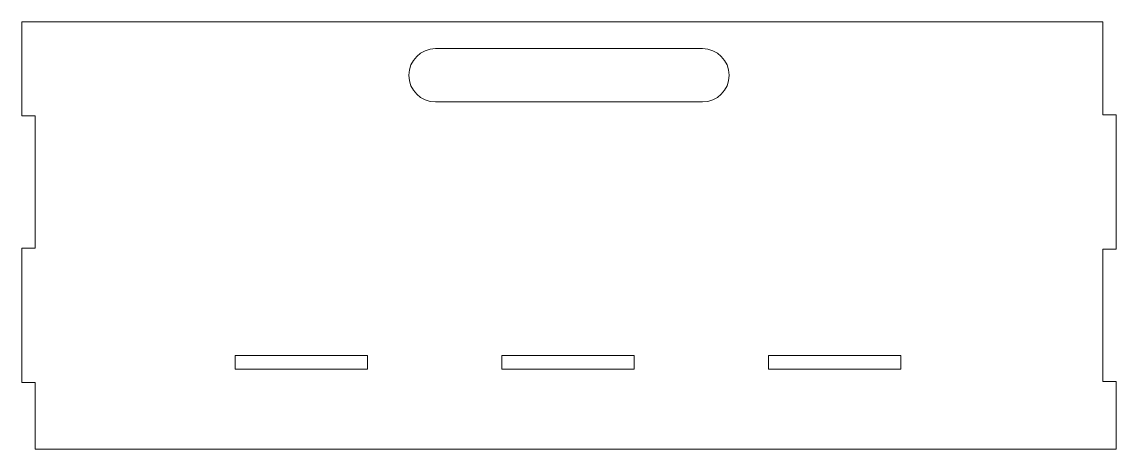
# Model space of a CAD drawing. Header units: millimetres. Extents: x 0 to 410, y 0 to 160.
import ezdxf

# ---------------------------------------------------------------- set-up
doc = ezdxf.new("R2010")
doc.units = ezdxf.units.MM

msp = doc.modelspace()

# ---------------------------------------------------------------- linework, layer by layer
at = {"color": 7, "linetype": 'Continuous', "lineweight": 15}
for p, q in [((0, 160), (405, 160)), ((0, 160), (0, 124.85)), ((405, 160), (405, 125.2)), ((255, 150), (155, 150)), ((155, 130), (255, 130)), ((5, 124.85), (0, 124.85)), ((5, 75.25), (5, 124.85)), ((405, 125.2), (410, 125.2)), ((410, 74.9), (410, 125.2)), ((0, 75.25), (5, 75.25)), ((0, 75.25), (0, 24.95)), ((410, 74.9), (405, 74.9)), ((405, 74.9), (405, 25.3)), ((129.55, 35), (79.95, 35)), ((79.95, 35), (79.95, 30)), ((129.55, 30), (129.55, 35)), ((229.45, 35), (179.85, 35)), ((179.85, 35), (179.85, 30)), ((229.45, 30), (229.45, 35)), ((329.35, 35), (279.75, 35)), ((279.75, 35), (279.75, 30)), ((329.35, 30), (329.35, 35)), ((79.95, 30), (129.55, 30)), ((179.85, 30), (229.45, 30)), ((279.75, 30), (329.35, 30)), ((5, 24.95), (0, 24.95)), ((5, 0), (5, 24.95)), ((405, 25.3), (410, 25.3)), ((410, 0), (410, 25.3)), ((5, 0), (410, 0))]:
    msp.add_line(p, q, dxfattribs=at)
for centre, start, end in [((155, 140), 90, 270), ((255, 140), 270, 90)]:
    msp.add_arc(centre, 10, start, end, dxfattribs=at)

doc.saveas('drawing.dxf')
